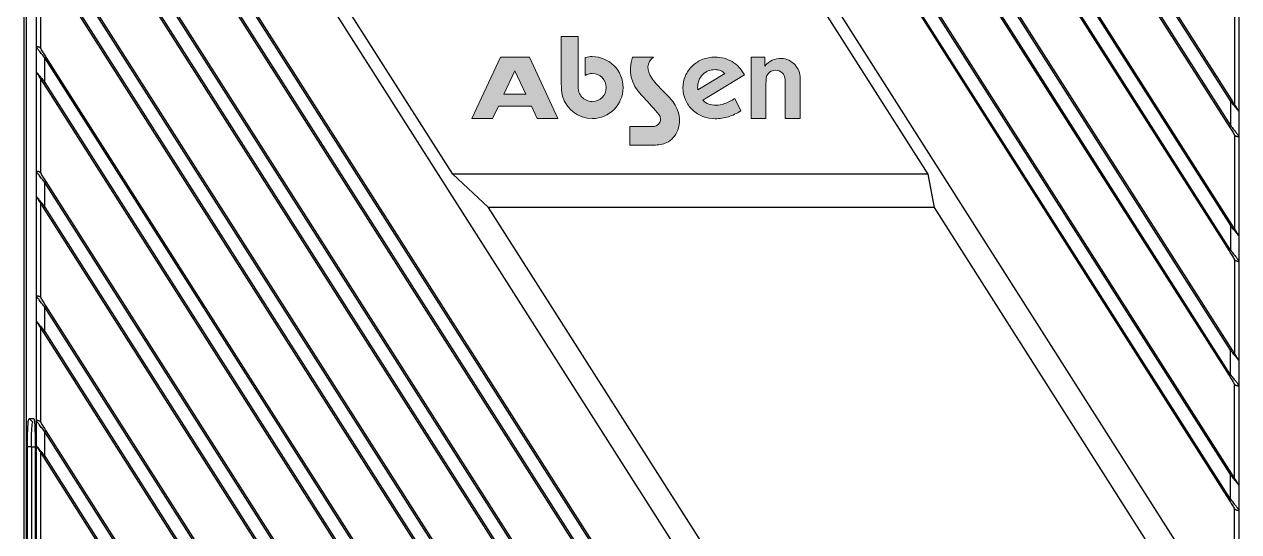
# Model space of a CAD drawing. Header units: millimetres. Extents: x 620 to 19791, y 2539 to 6969.
# Drawn here: x 17027.7 to 17174.8, y 4252.1 to 4313.5 of the extents above; entities that cross this region are included whole.
import ezdxf

# ---------------------------------------------------------------- set-up
doc = ezdxf.new("R2010")
doc.units = ezdxf.units.MM
doc.layers.add('图层 1', color=7, linetype='Continuous', lineweight=18)

# ---------------------------------------------------------------- blocks, each defined once
blk = doc.blocks.new('tugj')
at = {"true_color": 0xf58220}
h = blk.add_hatch(color=30, dxfattribs=at)
edge = h.paths.add_edge_path()
edge.add_spline(control_points=[(12373.44, 4987.8), (12373.51, 4987.6), (12373.62, 4987.41), (12373.76, 4987.25), (12374.08, 4986.89), (12374.53, 4986.67), (12375.04, 4986.67), (12375.97, 4986.67), (12376.74, 4987.43), (12376.74, 4988.36), (12376.74, 4989.3), (12375.97, 4990.06), (12375.04, 4990.06), (12374.74, 4990.06), (12374.45, 4989.98), (12374.2, 4989.84), (12374.2, 4989.84), (12374.2, 4992.01), (12374.2, 4992.01), (12374.48, 4992.07), (12374.76, 4992.11), (12375.04, 4992.11), (12377.1, 4992.11), (12378.78, 4990.42), (12378.78, 4988.36), (12378.78, 4986.3), (12377.1, 4984.62), (12375.04, 4984.62), (12373.33, 4984.62), (12371.89, 4985.77), (12371.44, 4987.33), (12371.29, 4987.85), (12371.3, 4988.33), (12371.3, 4988.86), (12371.3, 4988.86), (12371.3, 4989.47), (12371.3, 4989.47), (12371.3, 4989.47), (12371.3, 4994.53), (12371.3, 4994.53), (12371.3, 4994.53), (12373.34, 4994.53), (12373.34, 4994.53), (12373.34, 4992.63), (12373.34, 4990.72), (12373.34, 4988.82), (12373.34, 4988.47), (12373.32, 4988.14), (12373.44, 4987.8)], knot_values=[0, 0, 0, 0, 1, 1, 1, 2, 2, 2, 3, 3, 3, 4, 4, 4, 5, 5, 5, 6, 6, 6, 7, 7, 7, 8, 8, 8, 9, 9, 9, 10, 10, 10, 11, 11, 11, 12, 12, 12, 13, 13, 13, 14, 14, 14, 15, 15, 15, 16, 16, 16, 16], degree=3, periodic=0)
h = blk.add_hatch(color=256)
h.paths.add_polyline_path([(12364.35, 4987.56), (12367, 4987.56), (12365.68, 4990.4)], flags=16)
h.paths.add_polyline_path([(12367.67, 4986.12), (12363.69, 4986.12), (12362.98, 4984.62), (12360.46, 4984.62), (12363.93, 4992.04), (12366.2, 4992.04), (12367.43, 4992.04), (12370.89, 4984.62), (12368.37, 4984.62)])
h = blk.add_hatch(color=256)
edge = h.paths.add_edge_path()
edge.add_spline(control_points=[(12379.92, 4992.04), (12379.92, 4992.04), (12382.45, 4992.04), (12382.45, 4992.04), (12381.58, 4991.42), (12381.64, 4990.4), (12382.2, 4989.58), (12382.37, 4989.33), (12382.58, 4989.08), (12382.79, 4988.82), (12383.49, 4987.99), (12384.24, 4987.43), (12384.83, 4986.63), (12385.58, 4985.6), (12385.88, 4984.46), (12385.39, 4983.19), (12385.13, 4982.53), (12384.67, 4981.98), (12384.06, 4981.7), (12383.59, 4981.48), (12383.06, 4981.4), (12382.51, 4981.4), (12382.51, 4981.4), (12379.59, 4981.4), (12379.59, 4981.4), (12379.59, 4981.4), (12379.59, 4983.65), (12379.59, 4983.65), (12379.59, 4983.65), (12382.41, 4983.65), (12382.41, 4983.65), (12382.41, 4983.65), (12382.42, 4983.65), (12382.42, 4983.65), (12382.42, 4983.65), (12382.42, 4983.65), (12382.42, 4983.65), (12382.42, 4983.65), (12382.42, 4983.65), (12382.42, 4983.65), (12382.42, 4983.65), (12382.42, 4983.65), (12382.42, 4983.65), (12382.92, 4983.66), (12383.32, 4984.06), (12383.32, 4984.55), (12383.32, 4984.98), (12382.98, 4985.28), (12382.72, 4985.58), (12382.07, 4986.32), (12381.38, 4987.07), (12381.02, 4987.45), (12379.72, 4988.8), (12379.36, 4990.34), (12379.92, 4992.04)], knot_values=[0, 0, 0, 0, 1, 1, 1, 2, 2, 2, 3, 3, 3, 4, 4, 4, 5, 5, 5, 6, 6, 6, 7, 7, 7, 8, 8, 8, 9, 9, 9, 10, 10, 10, 11, 11, 11, 12, 12, 12, 13, 13, 13, 14, 14, 14, 15, 15, 15, 16, 16, 16, 17, 17, 17, 18, 18, 18, 18], degree=3, periodic=0)
h = blk.add_hatch(color=256)
edge = h.paths.add_edge_path()
edge.add_spline(control_points=[(12393.03, 4985.55), (12392.54, 4985.23), (12392.04, 4984.99), (12391.53, 4984.83), (12391.02, 4984.67), (12390.49, 4984.59), (12389.94, 4984.59), (12389.41, 4984.59), (12388.91, 4984.68), (12388.44, 4984.86), (12387.97, 4985.04), (12387.56, 4985.31), (12387.18, 4985.66), (12386.81, 4986.01), (12386.53, 4986.42), (12386.33, 4986.87), (12386.13, 4987.33), (12386.03, 4987.81), (12386.03, 4988.32), (12386.03, 4988.84), (12386.13, 4989.32), (12386.32, 4989.77), (12386.51, 4990.21), (12386.8, 4990.62), (12387.18, 4990.98), (12387.56, 4991.34), (12387.97, 4991.6), (12388.42, 4991.78), (12388.88, 4991.95), (12389.38, 4992.04), (12389.94, 4992.04), (12390.7, 4992.04), (12391.38, 4991.86), (12391.99, 4991.5), (12392.59, 4991.13), (12393.08, 4990.6), (12393.47, 4989.9), (12393.47, 4989.9), (12388.42, 4986.82), (12388.42, 4986.82), (12388.64, 4986.62), (12388.88, 4986.47), (12389.15, 4986.37), (12389.42, 4986.27), (12389.71, 4986.22), (12390.03, 4986.22), (12390.36, 4986.22), (12390.7, 4986.28), (12391.07, 4986.42), (12391.44, 4986.55), (12391.85, 4986.76), (12392.31, 4987.05), (12392.31, 4987.05), (12393.03, 4985.55), (12393.03, 4985.55)], knot_values=[0, 0, 0, 0, 1, 1, 1, 2, 2, 2, 3, 3, 3, 4, 4, 4, 5, 5, 5, 6, 6, 6, 7, 7, 7, 8, 8, 8, 9, 9, 9, 10, 10, 10, 11, 11, 11, 12, 12, 12, 13, 13, 13, 14, 14, 14, 15, 15, 15, 16, 16, 16, 17, 17, 17, 18, 18, 18, 18], degree=3, periodic=0)
edge = h.paths.add_edge_path(flags=16)
edge.add_spline(control_points=[(12387.82, 4988.07), (12387.82, 4988.07), (12391.11, 4990.05), (12391.11, 4990.05), (12390.97, 4990.21), (12390.8, 4990.33), (12390.59, 4990.41), (12390.39, 4990.49), (12390.16, 4990.53), (12389.92, 4990.53), (12389.31, 4990.53), (12388.81, 4990.33), (12388.41, 4989.92), (12388.01, 4989.52), (12387.81, 4989), (12387.81, 4988.39), (12387.81, 4988.3), (12387.81, 4988.23), (12387.82, 4988.19), (12387.82, 4988.15), (12387.82, 4988.11), (12387.82, 4988.07)], knot_values=[0, 0, 0, 0, 1, 1, 1, 2, 2, 2, 3, 3, 3, 4, 4, 4, 5, 5, 5, 6, 6, 6, 7, 7, 7, 7], degree=3, periodic=0)
h = blk.add_hatch(color=256)
edge = h.paths.add_edge_path()
edge.add_spline(control_points=[(12394.28, 4984.62), (12394.28, 4984.62), (12394.28, 4992.04), (12394.28, 4992.04), (12394.28, 4992.04), (12395.94, 4992.04), (12395.94, 4992.04), (12395.94, 4992.04), (12395.94, 4990.94), (12395.94, 4990.94), (12396.52, 4991.63), (12397.11, 4991.9), (12397.99, 4991.88), (12398.47, 4991.88), (12399.23, 4991.56), (12399.61, 4991.1), (12399.97, 4990.64), (12400.24, 4990.25), (12400.24, 4989.4), (12400.24, 4989.4), (12400.24, 4984.62), (12400.24, 4984.62), (12400.24, 4984.62), (12398.42, 4984.62), (12398.42, 4984.62), (12398.42, 4984.62), (12398.42, 4988.77), (12398.42, 4988.77), (12398.42, 4989.02), (12398.42, 4989.28), (12398.38, 4989.53), (12398.35, 4989.72), (12398.24, 4989.93), (12398.08, 4990.11), (12397.61, 4990.6), (12396.76, 4990.59), (12396.33, 4990.04), (12396.1, 4989.75), (12396.08, 4989.46), (12396.08, 4988.73), (12396.08, 4988.73), (12396.08, 4984.62), (12396.08, 4984.62), (12396.08, 4984.62), (12394.28, 4984.62), (12394.28, 4984.62)], knot_values=[0, 0, 0, 0, 1, 1, 1, 2, 2, 2, 3, 3, 3, 4, 4, 4, 5, 5, 5, 6, 6, 6, 7, 7, 7, 8, 8, 8, 9, 9, 9, 10, 10, 10, 11, 11, 11, 12, 12, 12, 13, 13, 13, 14, 14, 14, 15, 15, 15, 15], degree=3, periodic=0)
at = {"color": 7, "linetype": 'Continuous', "lineweight": 25}
for p, q in [((12349.82, 5132.58), (12452.33, 4971.68)), ((12357.17, 5133.16), (12452.33, 4983.78)), ((12452.33, 4986.75), (12359.06, 5133.16)), ((12452.33, 4968.7), (12348.17, 5132.21)), ((12452.5, 4971.79), (12350.88, 5131.3)), ((12357.69, 5131.96), (12452.16, 4983.67)), ((12452.5, 4986.86), (12360.06, 5131.96)), ((12348.84, 5130.78), (12452.16, 4968.59)), ((12452.33, 4956.6), (12342.78, 5128.57)), ((12452.33, 4953.62), (12341.17, 5128.12)), ((12452.5, 4956.71), (12343.41, 5127.95)), ((12341.95, 5126.52), (12452.16, 4953.52)), ((12452.33, 4941.53), (12337.58, 5121.65)), ((12452.5, 4941.63), (12338.95, 5119.88)), ((12452.33, 4938.55), (12337.24, 5119.22)), ((12338.65, 5116.63), (12452.16, 4938.44)), ((12306.27, 4868.26), (12306.27, 5107.47)), ((12306.49, 5107.47), (12306.49, 4868.26)), ((12452.83, 4922.32), (12361.49, 5065.69)), ((12308.25, 5053.42), (12399.59, 4910.04)), ((12423.85, 4856.52), (12308.75, 5037.18)), ((12422.44, 4859.1), (12308.92, 5037.29)), ((12308.58, 5034.1), (12422.14, 4855.85)), ((12308.75, 5034.2), (12423.5, 4854.08)), ((12419.92, 4847.61), (12308.75, 5022.11)), ((12419.14, 4849.21), (12308.92, 5022.21)), ((12308.58, 5019.02), (12417.67, 4847.78)), ((12308.75, 5019.13), (12418.31, 4847.16)), ((12412.92, 4843.53), (12308.75, 5007.03)), ((12412.24, 4844.96), (12308.92, 5007.14)), ((12307.75, 4993.21), (12307.75, 5005.31)), ((12308.25, 4993.1), (12308.25, 5004.47)), ((12308.58, 5003.95), (12410.21, 4844.43)), ((12308.75, 5004.05), (12411.26, 4843.15)), ((12358.16, 4977.87), (12345.42, 4997.87)), ((12402.92, 4997.87), (12415.67, 4977.87)), ((12452.83, 4997.7), (12452.83, 4986.34)), ((12453.33, 4997.6), (12453.33, 4985.5)), ((12307.75, 4990.23), (12307.75, 4993.21)), ((12308.25, 4993.1), (12308.3, 4993.04)), ((12308.75, 4988.98), (12308.75, 4991.95)), ((12403.92, 4842.57), (12308.75, 4991.95)), ((12403.39, 4843.77), (12308.92, 4992.06)), ((12307.75, 4978.14), (12307.75, 4990.23)), ((12308.25, 4978.03), (12308.25, 4989.39)), ((12308.58, 4988.87), (12401.02, 4843.77)), ((12308.75, 4988.98), (12402.02, 4842.57)), ((12452.33, 4986.75), (12452.33, 4983.78)), ((12453.33, 4985.5), (12453.33, 4982.52)), ((12452.83, 4982.63), (12452.79, 4982.69)), ((12452.83, 4982.63), (12452.83, 4971.26)), ((12453.33, 4982.52), (12453.33, 4970.42)), ((12307.75, 4975.16), (12307.75, 4978.14)), ((12308.25, 4978.03), (12308.3, 4977.97)), ((12308.75, 4973.9), (12308.75, 4976.88)), ((12394.32, 4842.57), (12308.75, 4976.88)), ((12393.79, 4843.77), (12308.92, 4976.99)), ((12362.49, 4973.87), (12358.16, 4977.87)), ((12415.67, 4977.87), (12358.16, 4977.87)), ((12415.67, 4977.87), (12416.44, 4973.87)), ((12307.75, 4963.06), (12307.75, 4975.16)), ((12308.25, 4962.95), (12308.25, 4974.32)), ((12308.58, 4973.79), (12391.42, 4843.77)), ((12308.75, 4973.9), (12392.42, 4842.57)), ((12406.97, 4904.04), (12362.49, 4973.87)), ((12416.44, 4973.87), (12362.49, 4973.87)), ((12416.44, 4973.87), (12452.78, 4916.81)), ((12452.33, 4971.68), (12452.33, 4968.7)), ((12453.33, 4970.42), (12453.33, 4967.44)), ((12452.83, 4967.55), (12452.79, 4967.61)), ((12452.83, 4967.55), (12452.83, 4956.19)), ((12453.33, 4967.44), (12453.33, 4955.35)), ((12307.75, 4960.08), (12307.75, 4963.06)), ((12308.25, 4962.95), (12308.3, 4962.89)), ((12308.75, 4958.83), (12308.75, 4961.8)), ((12384.71, 4842.57), (12308.75, 4961.8)), ((12384.19, 4843.77), (12308.92, 4961.91)), ((12307.75, 4947.99), (12307.75, 4960.08)), ((12308.25, 4947.88), (12308.25, 4959.24)), ((12308.58, 4958.72), (12381.81, 4843.77)), ((12308.75, 4958.83), (12382.82, 4842.57)), ((12452.33, 4953.62), (12452.33, 4956.6)), ((12453.33, 4955.35), (12453.33, 4952.37)), ((12452.79, 4952.54), (12452.83, 4952.48)), ((12452.83, 4941.11), (12452.83, 4952.48)), ((12453.33, 4952.37), (12453.33, 4940.27)), ((12306.84, 4948.34), (12307.41, 4948.34)), ((12306.84, 4948.34), (12307.31, 4947.87)), ((12307.75, 4945.01), (12307.75, 4947.99)), ((12308.25, 4947.88), (12308.3, 4947.82)), ((12308.75, 4943.75), (12308.75, 4946.73)), ((12375.11, 4842.57), (12308.75, 4946.73)), ((12374.58, 4843.77), (12308.92, 4946.84)), ((12307.13, 4944.91), (12306.65, 4944.89)), ((12306.65, 4910.87), (12306.65, 4944.89)), ((12307.13, 4944.87), (12307.13, 4944.91)), ((12307.13, 4944.87), (12307.13, 4910.87)), ((12307.59, 4944.9), (12307.59, 4910.87)), ((12307.75, 4932.91), (12307.75, 4945.01)), ((12308.25, 4932.8), (12308.25, 4944.17)), ((12308.58, 4943.64), (12372.21, 4843.77)), ((12308.75, 4943.75), (12373.21, 4842.57)), ((12452.33, 4938.55), (12452.33, 4941.53)), ((12453.33, 4940.27), (12453.33, 4937.29)), ((12452.79, 4937.46), (12452.83, 4937.4)), ((12452.83, 4922.32), (12452.83, 4937.4)), ((12453.33, 4937.29), (12453.33, 4922.16))]:
    blk.add_line(p, q, dxfattribs=at)
blk.add_line((12373.44, 4987.8), (12373.44, 4987.8))
blk.add_line((12373.44, 4987.8), (12373.44, 4987.8))
blk.add_line((12373.44, 4987.8), (12373.44, 4987.8))
at = {"color": 8, "linetype": 'Continuous', "lineweight": 25}
blk.add_line((12307.58, 4944.87), (12307.13, 4944.87), dxfattribs=at)
at = {"color": 7, "linetype": 'Continuous', "lineweight": 25, "flags": 128}
for points in [[(12308.92, 4992.06), (12308.92, 4992.06), (12308.91, 4992.05), (12308.89, 4992.04), (12308.87, 4992.03), (12308.85, 4992.01), (12308.82, 4992), (12308.78, 4991.98), (12308.75, 4991.95)], [(12308.58, 4988.87), (12308.59, 4988.87), (12308.6, 4988.88), (12308.61, 4988.89), (12308.63, 4988.9), (12308.66, 4988.92), (12308.69, 4988.94), (12308.72, 4988.96), (12308.75, 4988.98)], [(12452.5, 4986.86), (12452.5, 4986.86), (12452.49, 4986.85), (12452.47, 4986.84), (12452.45, 4986.83), (12452.43, 4986.81), (12452.4, 4986.79), (12452.37, 4986.77), (12452.33, 4986.75)], [(12308.92, 4976.99), (12308.92, 4976.99), (12308.91, 4976.98), (12308.89, 4976.97), (12308.87, 4976.96), (12308.85, 4976.94), (12308.82, 4976.92), (12308.78, 4976.9), (12308.75, 4976.88)], [(12308.58, 4973.79), (12308.59, 4973.8), (12308.6, 4973.8), (12308.61, 4973.81), (12308.63, 4973.83), (12308.66, 4973.84), (12308.69, 4973.86), (12308.72, 4973.88), (12308.75, 4973.9)], [(12452.33, 4971.68), (12452.37, 4971.7), (12452.4, 4971.72), (12452.43, 4971.74), (12452.45, 4971.75), (12452.47, 4971.77), (12452.49, 4971.78), (12452.5, 4971.78), (12452.5, 4971.79)], [(12452.16, 4968.59), (12452.17, 4968.59), (12452.18, 4968.6), (12452.19, 4968.61), (12452.21, 4968.62), (12452.24, 4968.64), (12452.27, 4968.66), (12452.3, 4968.68), (12452.33, 4968.7)], [(12308.92, 4961.91), (12308.92, 4961.91), (12308.91, 4961.9), (12308.89, 4961.89), (12308.87, 4961.88), (12308.85, 4961.86), (12308.82, 4961.85), (12308.78, 4961.83), (12308.75, 4961.8)], [(12308.58, 4958.72), (12308.59, 4958.72), (12308.6, 4958.73), (12308.61, 4958.74), (12308.63, 4958.75), (12308.66, 4958.77), (12308.69, 4958.79), (12308.72, 4958.81), (12308.75, 4958.83)], [(12452.33, 4956.6), (12452.37, 4956.62), (12452.4, 4956.64), (12452.43, 4956.66), (12452.45, 4956.68), (12452.47, 4956.69), (12452.49, 4956.7), (12452.5, 4956.71), (12452.5, 4956.71)], [(12308.92, 4946.84), (12308.92, 4946.83), (12308.91, 4946.83), (12308.89, 4946.82), (12308.87, 4946.81), (12308.85, 4946.79), (12308.82, 4946.77), (12308.78, 4946.75), (12308.75, 4946.73)], [(12308.58, 4943.64), (12308.59, 4943.65), (12308.6, 4943.65), (12308.61, 4943.66), (12308.63, 4943.68), (12308.66, 4943.69), (12308.69, 4943.71), (12308.72, 4943.73), (12308.75, 4943.75)], [(12452.5, 4941.63), (12452.5, 4941.63), (12452.49, 4941.63), (12452.47, 4941.62), (12452.45, 4941.6), (12452.43, 4941.59), (12452.4, 4941.57), (12452.37, 4941.55), (12452.33, 4941.53)]]:
    blk.add_lwpolyline(points, dxfattribs=at)
at = {"color": 7, "linetype": 'Continuous', "lineweight": 25}
for points, knots in [([(12308.25, 4993.1), (12308.23, 4993.13), (12308.18, 4993.18), (12308.09, 4993.24), (12308, 4993.27), (12307.91, 4993.29), (12307.85, 4993.3), (12307.78, 4993.28), (12307.76, 4993.24), (12307.75, 4993.21)], [0, 0, 0, 0, 0.1341442, 0.2622012, 0.3885311, 0.5273313, 0.642567, 0.751842, 1, 1, 1, 1]), ([(12308.75, 4991.95), (12308.64, 4992.09), (12308.4, 4992.4), (12308.12, 4992.73), (12307.95, 4992.97), (12307.86, 4993.08), (12307.78, 4993.16), (12307.76, 4993.19), (12307.75, 4993.21)], [0, 0, 0, 0, 0.259315, 0.569217, 0.678742, 0.77285, 0.882201, 1, 1, 1, 1]), ([(12308.92, 4992.06), (12308.81, 4992.24), (12308.59, 4992.58), (12308.39, 4992.89), (12308.3, 4993.04)], [0, 0, 0, 0, 0.502862, 1, 1, 1, 1]), ([(12307.75, 4990.23), (12307.76, 4990.23), (12307.77, 4990.21), (12307.84, 4990.12), (12307.94, 4989.99), (12308.12, 4989.77), (12308.4, 4989.43), (12308.63, 4989.13), (12308.75, 4988.98)], [0, 0, 0, 0, 0.093369, 0.196883, 0.314776, 0.449957, 0.70579, 1, 1, 1, 1]), ([(12307.83, 4990.05), (12307.81, 4990.09), (12307.77, 4990.15), (12307.76, 4990.21), (12307.75, 4990.23)], [0, 0, 0, 0, 0.585162, 1, 1, 1, 1]), ([(12307.83, 4990.05), (12307.85, 4990.02), (12307.89, 4989.95), (12308.01, 4989.78), (12308.23, 4989.42), (12308.44, 4989.09), (12308.58, 4988.87)], [0, 0, 0, 0, 0.115369, 0.245988, 0.496106, 1, 1, 1, 1]), ([(12453.33, 4985.5), (12453.33, 4985.51), (12453.31, 4985.52), (12453.24, 4985.63), (12453.12, 4985.76), (12452.95, 4985.98), (12452.69, 4986.31), (12452.46, 4986.6), (12452.33, 4986.75)], [0, 0, 0, 0, 0.09802, 0.217223, 0.342928, 0.459125, 0.704364, 1, 1, 1, 1]), ([(12453.26, 4985.68), (12453.24, 4985.71), (12453.19, 4985.78), (12453.08, 4985.95), (12452.85, 4986.31), (12452.64, 4986.64), (12452.5, 4986.86)], [0, 0, 0, 0, 0.115373, 0.245987, 0.496102, 1, 1, 1, 1]), ([(12453.26, 4985.68), (12453.28, 4985.64), (12453.32, 4985.58), (12453.33, 4985.53), (12453.33, 4985.5)], [0, 0, 0, 0, 0.5415304, 1, 1, 1, 1]), ([(12452.33, 4983.78), (12452.31, 4983.76), (12452.27, 4983.73), (12452.21, 4983.7), (12452.17, 4983.67), (12452.17, 4983.67), (12452.16, 4983.67)], [0, 0, 0, 0, 0.249999, 0.500004, 0.750004, 1, 1, 1, 1]), ([(12452.16, 4983.67), (12452.27, 4983.49), (12452.49, 4983.15), (12452.69, 4982.84), (12452.79, 4982.69)], [0, 0, 0, 0, 0.502859, 1, 1, 1, 1]), ([(12452.33, 4983.78), (12452.46, 4983.62), (12452.69, 4983.32), (12452.96, 4982.99), (12453.13, 4982.77), (12453.24, 4982.63), (12453.31, 4982.55), (12453.33, 4982.52), (12453.33, 4982.52), (12453.33, 4982.52)], [0, 0, 0, 0, 0.300141, 0.550188, 0.665066, 0.787586, 0.918971, 0.964467, 1, 1, 1, 1]), ([(12452.83, 4982.63), (12452.86, 4982.6), (12452.91, 4982.55), (12453, 4982.49), (12453.09, 4982.46), (12453.18, 4982.44), (12453.24, 4982.43), (12453.29, 4982.45), (12453.32, 4982.48), (12453.33, 4982.5), (12453.33, 4982.52)], [0, 0, 0, 0, 0.134905, 0.261917, 0.394643, 0.528439, 0.642518, 0.748174, 0.855385, 1, 1, 1, 1]), ([(12308.25, 4978.03), (12308.23, 4978.06), (12308.18, 4978.11), (12308.09, 4978.16), (12308, 4978.2), (12307.91, 4978.22), (12307.85, 4978.22), (12307.78, 4978.2), (12307.76, 4978.16), (12307.75, 4978.14)], [0, 0, 0, 0, 0.1341436, 0.2621997, 0.3885293, 0.5273288, 0.642564, 0.7518387, 1, 1, 1, 1]), ([(12308.75, 4976.88), (12308.64, 4977.02), (12308.4, 4977.32), (12308.12, 4977.65), (12307.96, 4977.9), (12307.86, 4978.01), (12307.78, 4978.08), (12307.76, 4978.12), (12307.75, 4978.14)], [0, 0, 0, 0, 0.257381, 0.568196, 0.677432, 0.771191, 0.881044, 1, 1, 1, 1]), ([(12308.92, 4976.99), (12308.81, 4977.16), (12308.59, 4977.51), (12308.39, 4977.81), (12308.3, 4977.97)], [0, 0, 0, 0, 0.502862, 1, 1, 1, 1]), ([(12307.75, 4975.16), (12307.76, 4975.15), (12307.77, 4975.14), (12307.84, 4975.05), (12307.94, 4974.92), (12308.12, 4974.69), (12308.4, 4974.35), (12308.63, 4974.06), (12308.75, 4973.9)], [0, 0, 0, 0, 0.093369, 0.196876, 0.314768, 0.449931, 0.705777, 1, 1, 1, 1]), ([(12307.83, 4974.98), (12307.81, 4975.01), (12307.77, 4975.07), (12307.76, 4975.13), (12307.75, 4975.16)], [0, 0, 0, 0, 0.585162, 1, 1, 1, 1]), ([(12307.83, 4974.98), (12307.85, 4974.95), (12307.89, 4974.88), (12308.01, 4974.7), (12308.23, 4974.35), (12308.44, 4974.02), (12308.58, 4973.79)], [0, 0, 0, 0, 0.115369, 0.245988, 0.496106, 1, 1, 1, 1]), ([(12453.33, 4970.42), (12453.33, 4970.43), (12453.31, 4970.45), (12453.24, 4970.55), (12453.12, 4970.68), (12452.95, 4970.9), (12452.69, 4971.23), (12452.46, 4971.52), (12452.33, 4971.68)], [0, 0, 0, 0, 0.098062, 0.21726, 0.34294, 0.45913, 0.704368, 1, 1, 1, 1]), ([(12453.26, 4970.6), (12453.24, 4970.63), (12453.19, 4970.7), (12453.08, 4970.88), (12452.85, 4971.23), (12452.64, 4971.56), (12452.5, 4971.79)], [0, 0, 0, 0, 0.115373, 0.245986, 0.496102, 1, 1, 1, 1]), ([(12453.26, 4970.6), (12453.28, 4970.57), (12453.32, 4970.51), (12453.33, 4970.45), (12453.33, 4970.42)], [0, 0, 0, 0, 0.54153, 1, 1, 1, 1]), ([(12452.16, 4968.59), (12452.27, 4968.42), (12452.49, 4968.07), (12452.69, 4967.77), (12452.79, 4967.61)], [0, 0, 0, 0, 0.50286, 1, 1, 1, 1]), ([(12452.33, 4968.7), (12452.46, 4968.54), (12452.69, 4968.24), (12452.96, 4967.91), (12453.13, 4967.69), (12453.25, 4967.56), (12453.31, 4967.48), (12453.33, 4967.44), (12453.33, 4967.44), (12453.33, 4967.44)], [0, 0, 0, 0, 0.302069, 0.550672, 0.665669, 0.787576, 0.918981, 0.964421, 1, 1, 1, 1]), ([(12452.83, 4967.55), (12452.86, 4967.52), (12452.91, 4967.47), (12453, 4967.42), (12453.09, 4967.38), (12453.18, 4967.36), (12453.24, 4967.36), (12453.29, 4967.37), (12453.32, 4967.4), (12453.33, 4967.43), (12453.33, 4967.44)], [0, 0, 0, 0, 0.134904, 0.261917, 0.394643, 0.528439, 0.642518, 0.748174, 0.855385, 1, 1, 1, 1]), ([(12308.25, 4962.95), (12308.23, 4962.98), (12308.18, 4963.03), (12308.09, 4963.09), (12308, 4963.12), (12307.91, 4963.14), (12307.85, 4963.15), (12307.78, 4963.13), (12307.76, 4963.09), (12307.75, 4963.06)], [0, 0, 0, 0, 0.134144, 0.262199, 0.388529, 0.527329, 0.642564, 0.751839, 1, 1, 1, 1]), ([(12308.75, 4961.8), (12308.64, 4961.94), (12308.4, 4962.24), (12308.12, 4962.58), (12307.96, 4962.82), (12307.86, 4962.93), (12307.78, 4963.01), (12307.76, 4963.04), (12307.75, 4963.06)], [0, 0, 0, 0, 0.25738, 0.568196, 0.677432, 0.771191, 0.881044, 1, 1, 1, 1]), ([(12308.92, 4961.91), (12308.81, 4962.09), (12308.59, 4962.43), (12308.39, 4962.74), (12308.3, 4962.89)], [0, 0, 0, 0, 0.502861, 1, 1, 1, 1]), ([(12307.75, 4960.08), (12307.76, 4960.07), (12307.77, 4960.06), (12307.84, 4959.97), (12307.94, 4959.84), (12308.12, 4959.62), (12308.4, 4959.28), (12308.63, 4958.98), (12308.75, 4958.83)], [0, 0, 0, 0, 0.093369, 0.196876, 0.314768, 0.449932, 0.705776, 1, 1, 1, 1]), ([(12307.83, 4959.9), (12307.81, 4959.94), (12307.77, 4960), (12307.76, 4960.06), (12307.75, 4960.08)], [0, 0, 0, 0, 0.585162, 1, 1, 1, 1]), ([(12307.83, 4959.9), (12307.85, 4959.87), (12307.89, 4959.8), (12308.01, 4959.63), (12308.23, 4959.27), (12308.44, 4958.94), (12308.58, 4958.72)], [0, 0, 0, 0, 0.115369, 0.245988, 0.496106, 1, 1, 1, 1]), ([(12453.33, 4955.35), (12453.33, 4955.36), (12453.31, 4955.37), (12453.24, 4955.48), (12453.12, 4955.61), (12452.95, 4955.83), (12452.69, 4956.16), (12452.46, 4956.44), (12452.33, 4956.6)], [0, 0, 0, 0, 0.098062, 0.21726, 0.342941, 0.45913, 0.704369, 1, 1, 1, 1]), ([(12453.26, 4955.53), (12453.24, 4955.56), (12453.19, 4955.63), (12453.08, 4955.8), (12452.85, 4956.16), (12452.64, 4956.49), (12452.5, 4956.71)], [0, 0, 0, 0, 0.115372, 0.245986, 0.496101, 1, 1, 1, 1]), ([(12453.26, 4955.53), (12453.28, 4955.49), (12453.32, 4955.43), (12453.33, 4955.37), (12453.33, 4955.35)], [0, 0, 0, 0, 0.541528, 1, 1, 1, 1]), ([(12452.33, 4953.62), (12452.31, 4953.61), (12452.27, 4953.58), (12452.21, 4953.55), (12452.17, 4953.52), (12452.17, 4953.52), (12452.16, 4953.52)], [0, 0, 0, 0, 0.250003, 0.500026, 0.750002, 1, 1, 1, 1]), ([(12452.16, 4953.52), (12452.27, 4953.34), (12452.49, 4953), (12452.69, 4952.69), (12452.79, 4952.54)], [0, 0, 0, 0, 0.502861, 1, 1, 1, 1]), ([(12452.33, 4953.62), (12452.46, 4953.46), (12452.69, 4953.17), (12452.96, 4952.84), (12453.13, 4952.62), (12453.25, 4952.48), (12453.31, 4952.4), (12453.33, 4952.36), (12453.33, 4952.37), (12453.33, 4952.37)], [0, 0, 0, 0, 0.302069, 0.550673, 0.665669, 0.787576, 0.918981, 0.964421, 1, 1, 1, 1]), ([(12452.83, 4952.48), (12452.86, 4952.45), (12452.91, 4952.4), (12453, 4952.34), (12453.09, 4952.31), (12453.18, 4952.29), (12453.24, 4952.28), (12453.29, 4952.3), (12453.32, 4952.33), (12453.33, 4952.35), (12453.33, 4952.37)], [0, 0, 0, 0, 0.134907, 0.261917, 0.394644, 0.528439, 0.642519, 0.748175, 0.855386, 1, 1, 1, 1]), ([(12306.65, 4944.89), (12306.66, 4945.34), (12306.66, 4946.24), (12306.7, 4947.39), (12306.76, 4948.18), (12306.81, 4948.29), (12306.84, 4948.34)], [0, 0, 0, 0, 0.2468849, 0.50013, 0.7533324, 1, 1, 1, 1]), ([(12307.13, 4944.91), (12307.13, 4945.29), (12307.13, 4946.07), (12307.18, 4947.05), (12307.23, 4947.73), (12307.28, 4947.82), (12307.31, 4947.87)], [0, 0, 0, 0, 0.249535, 0.499555, 0.749659, 1, 1, 1, 1]), ([(12307.41, 4948.34), (12307.43, 4948.29), (12307.48, 4948.18), (12307.54, 4947.4), (12307.58, 4946.25), (12307.59, 4945.34), (12307.59, 4944.9)], [0, 0, 0, 0, 0.24679, 0.50004, 0.753319, 1, 1, 1, 1]), ([(12308.25, 4947.88), (12308.23, 4947.9), (12308.18, 4947.96), (12308.09, 4948.01), (12308, 4948.05), (12307.91, 4948.07), (12307.85, 4948.07), (12307.78, 4948.05), (12307.76, 4948.01), (12307.75, 4947.99)], [0, 0, 0, 0, 0.134145, 0.2622, 0.38853, 0.527329, 0.642564, 0.751839, 1, 1, 1, 1]), ([(12308.75, 4946.73), (12308.64, 4946.87), (12308.4, 4947.17), (12308.12, 4947.5), (12307.96, 4947.74), (12307.86, 4947.86), (12307.78, 4947.93), (12307.76, 4947.97), (12307.75, 4947.99)], [0, 0, 0, 0, 0.257382, 0.568197, 0.677432, 0.771191, 0.881044, 1, 1, 1, 1]), ([(12308.92, 4946.84), (12308.81, 4947.01), (12308.59, 4947.35), (12308.39, 4947.66), (12308.3, 4947.82)], [0, 0, 0, 0, 0.502864, 1, 1, 1, 1]), ([(12307.75, 4945.01), (12307.76, 4945), (12307.77, 4944.98), (12307.84, 4944.9), (12307.94, 4944.77), (12308.12, 4944.54), (12308.4, 4944.2), (12308.63, 4943.91), (12308.75, 4943.75)], [0, 0, 0, 0, 0.093369, 0.196876, 0.314768, 0.449932, 0.705777, 1, 1, 1, 1]), ([(12307.75, 4945.01), (12307.76, 4944.98), (12307.77, 4944.92), (12307.81, 4944.86), (12307.83, 4944.83)], [0, 0, 0, 0, 0.414834, 1, 1, 1, 1]), ([(12307.83, 4944.83), (12307.85, 4944.8), (12307.89, 4944.73), (12308.01, 4944.55), (12308.23, 4944.2), (12308.44, 4943.86), (12308.58, 4943.64)], [0, 0, 0, 0, 0.115369, 0.245989, 0.496107, 1, 1, 1, 1]), ([(12453.33, 4940.27), (12453.33, 4940.28), (12453.31, 4940.29), (12453.24, 4940.4), (12453.12, 4940.53), (12452.95, 4940.75), (12452.69, 4941.08), (12452.46, 4941.37), (12452.33, 4941.53)], [0, 0, 0, 0, 0.098067, 0.217264, 0.342944, 0.459133, 0.704369, 1, 1, 1, 1]), ([(12453.26, 4940.45), (12453.24, 4940.48), (12453.19, 4940.55), (12453.08, 4940.73), (12452.85, 4941.08), (12452.64, 4941.41), (12452.5, 4941.63)], [0, 0, 0, 0, 0.1153733, 0.2459859, 0.4961026, 1, 1, 1, 1]), ([(12453.26, 4940.45), (12453.28, 4940.42), (12453.32, 4940.36), (12453.33, 4940.3), (12453.33, 4940.27)], [0, 0, 0, 0, 0.541503, 1, 1, 1, 1]), ([(12452.33, 4938.55), (12452.31, 4938.54), (12452.27, 4938.51), (12452.21, 4938.47), (12452.17, 4938.45), (12452.17, 4938.44), (12452.16, 4938.44)], [0, 0, 0, 0, 0.250004, 0.500022, 0.75, 1, 1, 1, 1]), ([(12452.33, 4938.55), (12452.46, 4938.39), (12452.69, 4938.09), (12452.96, 4937.76), (12453.13, 4937.54), (12453.25, 4937.41), (12453.31, 4937.33), (12453.33, 4937.29), (12453.33, 4937.29), (12453.33, 4937.29)], [0, 0, 0, 0, 0.302013, 0.550519, 0.665494, 0.787379, 0.91883, 0.96437, 1, 1, 1, 1]), ([(12452.16, 4938.44), (12452.27, 4938.27), (12452.49, 4937.92), (12452.69, 4937.62), (12452.79, 4937.46)], [0, 0, 0, 0, 0.502858, 1, 1, 1, 1]), ([(12452.83, 4937.4), (12452.87, 4937.36), (12452.93, 4937.31), (12453.02, 4937.26), (12453.1, 4937.23), (12453.18, 4937.21), (12453.26, 4937.21), (12453.31, 4937.24), (12453.33, 4937.26), (12453.33, 4937.29), (12453.33, 4937.29)], [0, 0, 0, 0, 0.194219, 0.291325, 0.391317, 0.523935, 0.662941, 0.859307, 0.945991, 1, 1, 1, 1])]:
    blk.add_open_spline(points, degree=3, knots=knots, dxfattribs=at)
at = {"layer": '图层 1', "lineweight": 0}
for points in [[(12367.67, 4986.12), (12363.69, 4986.12), (12362.98, 4984.62), (12360.46, 4984.62), (12363.93, 4992.04), (12366.2, 4992.04), (12367.43, 4992.04), (12370.89, 4984.62), (12368.37, 4984.62), (12367.67, 4986.12)], [(12364.35, 4987.56), (12367, 4987.56), (12365.68, 4990.4), (12364.35, 4987.56)]]:
    blk.add_lwpolyline(points, dxfattribs=at)
at = {"layer": '图层 1', "color": 30, "lineweight": 0, "true_color": 0xf58220}
blk.add_open_spline([(12373.44, 4987.8), (12373.51, 4987.6), (12373.62, 4987.41), (12373.76, 4987.25), (12374.08, 4986.89), (12374.53, 4986.67), (12375.04, 4986.67), (12375.97, 4986.67), (12376.74, 4987.43), (12376.74, 4988.36), (12376.74, 4989.3), (12375.97, 4990.06), (12375.04, 4990.06), (12374.74, 4990.06), (12374.45, 4989.98), (12374.2, 4989.84), (12374.2, 4989.84), (12374.2, 4992.01), (12374.2, 4992.01), (12374.48, 4992.07), (12374.76, 4992.11), (12375.04, 4992.11), (12377.1, 4992.11), (12378.78, 4990.42), (12378.78, 4988.36), (12378.78, 4986.3), (12377.1, 4984.62), (12375.04, 4984.62), (12373.33, 4984.62), (12371.89, 4985.77), (12371.44, 4987.33), (12371.29, 4987.85), (12371.3, 4988.33), (12371.3, 4988.86), (12371.3, 4988.86), (12371.3, 4989.47), (12371.3, 4989.47), (12371.3, 4989.47), (12371.3, 4994.53), (12371.3, 4994.53), (12371.3, 4994.53), (12373.34, 4994.53), (12373.34, 4994.53), (12373.34, 4992.63), (12373.34, 4990.72), (12373.34, 4988.82), (12373.34, 4988.47), (12373.32, 4988.14), (12373.44, 4987.8)], degree=3, knots=[0, 0, 0, 0, 1, 1, 1, 2, 2, 2, 3, 3, 3, 4, 4, 4, 5, 5, 5, 6, 6, 6, 7, 7, 7, 8, 8, 8, 9, 9, 9, 10, 10, 10, 11, 11, 11, 12, 12, 12, 13, 13, 13, 14, 14, 14, 15, 15, 15, 16, 16, 16, 16], dxfattribs=at)
at = {"layer": '图层 1', "lineweight": 0}
for points, knots in [([(12379.92, 4992.04), (12379.92, 4992.04), (12382.45, 4992.04), (12382.45, 4992.04), (12381.58, 4991.42), (12381.64, 4990.4), (12382.2, 4989.58), (12382.37, 4989.33), (12382.58, 4989.08), (12382.79, 4988.82), (12383.49, 4987.99), (12384.24, 4987.43), (12384.83, 4986.63), (12385.58, 4985.6), (12385.88, 4984.46), (12385.39, 4983.19), (12385.13, 4982.53), (12384.67, 4981.98), (12384.06, 4981.7), (12383.59, 4981.48), (12383.06, 4981.4), (12382.51, 4981.4), (12382.51, 4981.4), (12379.59, 4981.4), (12379.59, 4981.4), (12379.59, 4981.4), (12379.59, 4983.65), (12379.59, 4983.65), (12379.59, 4983.65), (12382.41, 4983.65), (12382.41, 4983.65), (12382.41, 4983.65), (12382.42, 4983.65), (12382.42, 4983.65), (12382.42, 4983.65), (12382.42, 4983.65), (12382.42, 4983.65), (12382.42, 4983.65), (12382.42, 4983.65), (12382.42, 4983.65), (12382.42, 4983.65), (12382.42, 4983.65), (12382.42, 4983.65), (12382.92, 4983.66), (12383.32, 4984.06), (12383.32, 4984.55), (12383.32, 4984.98), (12382.98, 4985.28), (12382.72, 4985.58), (12382.07, 4986.32), (12381.38, 4987.07), (12381.02, 4987.45), (12379.72, 4988.8), (12379.36, 4990.34), (12379.92, 4992.04)], [0, 0, 0, 0, 1, 1, 1, 2, 2, 2, 3, 3, 3, 4, 4, 4, 5, 5, 5, 6, 6, 6, 7, 7, 7, 8, 8, 8, 9, 9, 9, 10, 10, 10, 11, 11, 11, 12, 12, 12, 13, 13, 13, 14, 14, 14, 15, 15, 15, 16, 16, 16, 17, 17, 17, 18, 18, 18, 18]), ([(12393.03, 4985.55), (12392.54, 4985.23), (12392.04, 4984.99), (12391.53, 4984.83), (12391.02, 4984.67), (12390.49, 4984.59), (12389.94, 4984.59), (12389.41, 4984.59), (12388.91, 4984.68), (12388.44, 4984.86), (12387.97, 4985.04), (12387.56, 4985.31), (12387.18, 4985.66), (12386.81, 4986.01), (12386.53, 4986.42), (12386.33, 4986.87), (12386.13, 4987.33), (12386.03, 4987.81), (12386.03, 4988.32), (12386.03, 4988.84), (12386.13, 4989.32), (12386.32, 4989.77), (12386.51, 4990.21), (12386.8, 4990.62), (12387.18, 4990.98), (12387.56, 4991.34), (12387.97, 4991.6), (12388.42, 4991.78), (12388.88, 4991.95), (12389.38, 4992.04), (12389.94, 4992.04), (12390.7, 4992.04), (12391.38, 4991.86), (12391.99, 4991.5), (12392.59, 4991.13), (12393.08, 4990.6), (12393.47, 4989.9), (12393.47, 4989.9), (12388.42, 4986.82), (12388.42, 4986.82), (12388.64, 4986.62), (12388.88, 4986.47), (12389.15, 4986.37), (12389.42, 4986.27), (12389.71, 4986.22), (12390.03, 4986.22), (12390.36, 4986.22), (12390.7, 4986.28), (12391.07, 4986.42), (12391.44, 4986.55), (12391.85, 4986.76), (12392.31, 4987.05), (12392.31, 4987.05), (12393.03, 4985.55), (12393.03, 4985.55)], [0, 0, 0, 0, 1, 1, 1, 2, 2, 2, 3, 3, 3, 4, 4, 4, 5, 5, 5, 6, 6, 6, 7, 7, 7, 8, 8, 8, 9, 9, 9, 10, 10, 10, 11, 11, 11, 12, 12, 12, 13, 13, 13, 14, 14, 14, 15, 15, 15, 16, 16, 16, 17, 17, 17, 18, 18, 18, 18]), ([(12394.28, 4984.62), (12394.28, 4984.62), (12394.28, 4992.04), (12394.28, 4992.04), (12394.28, 4992.04), (12395.94, 4992.04), (12395.94, 4992.04), (12395.94, 4992.04), (12395.94, 4990.94), (12395.94, 4990.94), (12396.52, 4991.63), (12397.11, 4991.9), (12397.99, 4991.88), (12398.47, 4991.88), (12399.23, 4991.56), (12399.61, 4991.1), (12399.97, 4990.64), (12400.24, 4990.25), (12400.24, 4989.4), (12400.24, 4989.4), (12400.24, 4984.62), (12400.24, 4984.62), (12400.24, 4984.62), (12398.42, 4984.62), (12398.42, 4984.62), (12398.42, 4984.62), (12398.42, 4988.77), (12398.42, 4988.77), (12398.42, 4989.02), (12398.42, 4989.28), (12398.38, 4989.53), (12398.35, 4989.72), (12398.24, 4989.93), (12398.08, 4990.11), (12397.61, 4990.6), (12396.76, 4990.59), (12396.33, 4990.04), (12396.1, 4989.75), (12396.08, 4989.46), (12396.08, 4988.73), (12396.08, 4988.73), (12396.08, 4984.62), (12396.08, 4984.62), (12396.08, 4984.62), (12394.28, 4984.62), (12394.28, 4984.62)], [0, 0, 0, 0, 1, 1, 1, 2, 2, 2, 3, 3, 3, 4, 4, 4, 5, 5, 5, 6, 6, 6, 7, 7, 7, 8, 8, 8, 9, 9, 9, 10, 10, 10, 11, 11, 11, 12, 12, 12, 13, 13, 13, 14, 14, 14, 15, 15, 15, 15]), ([(12387.82, 4988.07), (12387.82, 4988.07), (12391.11, 4990.05), (12391.11, 4990.05), (12390.97, 4990.21), (12390.8, 4990.33), (12390.59, 4990.41), (12390.39, 4990.49), (12390.16, 4990.53), (12389.92, 4990.53), (12389.31, 4990.53), (12388.81, 4990.33), (12388.41, 4989.92), (12388.01, 4989.52), (12387.81, 4989), (12387.81, 4988.39), (12387.81, 4988.3), (12387.81, 4988.23), (12387.82, 4988.19), (12387.82, 4988.15), (12387.82, 4988.11), (12387.82, 4988.07)], [0, 0, 0, 0, 1, 1, 1, 2, 2, 2, 3, 3, 3, 4, 4, 4, 5, 5, 5, 6, 6, 6, 7, 7, 7, 7])]:
    blk.add_open_spline(points, degree=3, knots=knots, dxfattribs=at)
blk = doc.blocks.new('*U204')
blk.add_blockref('tugj', (-12530.54, -4991.11))
blk = doc.blocks.new('*U205')
at = {"color": 0, "linetype": 'ByBlock', "lineweight": -2, "transparency": 16777216}
blk.add_blockref('*U204', (0, 337.5), dxfattribs=at)

msp = doc.modelspace()

# ---------------------------------------------------------------- block references
msp.add_blockref('*U205', (17251.96016, 3971.06063))

doc.saveas('drawing.dxf')
